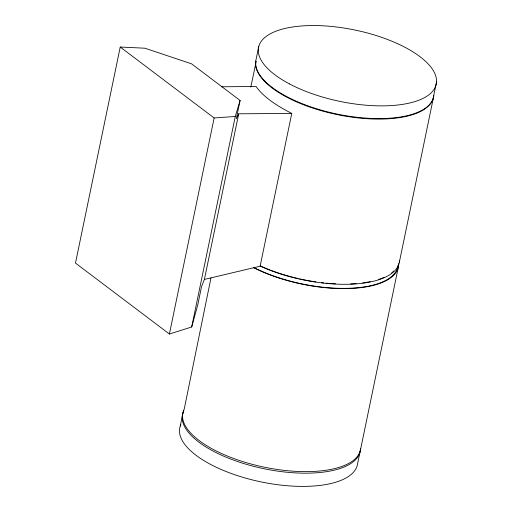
<?xml version="1.0" encoding="UTF-8"?>
<svg xmlns="http://www.w3.org/2000/svg" width="512" height="512" viewBox="0 0 512 512"><rect width="100%" height="100%" fill="white"/><g stroke="black" fill="none" stroke-linecap="round" stroke-linejoin="round"><path stroke-width="0.77" d="M210.97 277.926L184.198 409.229A90.714 36.461 11.7 0 0 259.571 466.15A90.714 36.461 11.7 0 0 360.525 449.677L398.426 266.669M238.707 113.805L236.307 118.739L240.09 100.467L191.571 63.827L144.896 48.205L120.23 47.04L75.488 263.091L169.402 334.016L191.686 326.982L197.786 304.768L201.568 286.496L204.403 279.424L238.707 113.805L291.776 113.414L260.128 266.214L204.403 279.424M169.402 334.016L214.144 117.965L120.23 47.04M191.686 326.982L235.283 116.461L240.09 100.467M258.758 46.541L256.122 59.251A90.714 36.461 11.7 0 0 339.04 114.458A90.714 36.461 11.7 0 0 433.882 94.675L436.512 81.965M180.256 426.074L182.989 412.858M360.352 450.317L357.613 463.539A90.714 36.461 11.7 0 1 258.547 481.37A90.714 36.461 11.7 0 1 180.8 424.691M399.322 262.349L433.536 97.133M250.803 87.098L256.224 61.363M214.144 117.965L235.283 116.461M221.299 86.771L256.154 86.515A90.253 30.49 16.6 0 0 291.776 113.414M393.773 271.021A90.144 36.237 11.7 0 1 391.667 272.864M384.154 277.306A90.144 36.237 11.7 0 1 378.79 279.386M370.253 281.651A90.144 36.237 11.7 0 1 362.733 282.918M356.237 283.603A90.144 36.237 11.7 0 1 350.624 283.93M335.494 283.827A90.144 36.237 11.7 0 1 326.086 283.13M323.731 282.886A90.144 36.237 11.7 0 1 321.363 282.618M315.827 281.875A90.144 36.237 11.7 0 1 299.68 278.886M298.163 278.541A90.144 36.237 11.7 0 1 280.384 273.638M279.667 273.408A90.144 36.237 11.7 0 1 270.56 270.182M269.824 269.901A90.144 36.237 11.7 0 1 260.55 266.003M399.533 260.826A90.714 36.461 11.7 0 1 350.643 284.192A90.714 36.461 11.7 0 1 260.154 266.099M433.747 95.61A90.714 36.461 11.7 0 1 340.083 115.194A90.714 36.461 11.7 0 1 255.731 61.094M398.048 265.357A90.144 36.237 11.7 0 1 345.984 288.352A90.144 36.237 11.7 0 1 253.952 267.578M398.694 263.584A90.714 36.461 11.7 0 1 348.269 288.563A90.714 36.461 11.7 0 1 253.581 267.686M360.467 448.851A90.714 36.461 11.7 0 1 262.17 468.346A90.714 36.461 11.7 0 1 183.866 410.797M289.382 83.872A90.714 36.461 11.7 0 0 435.014 87.648A90.714 36.461 11.7 0 0 317.811 25.6A90.714 36.461 11.7 0 0 289.382 83.872"/></g></svg>
